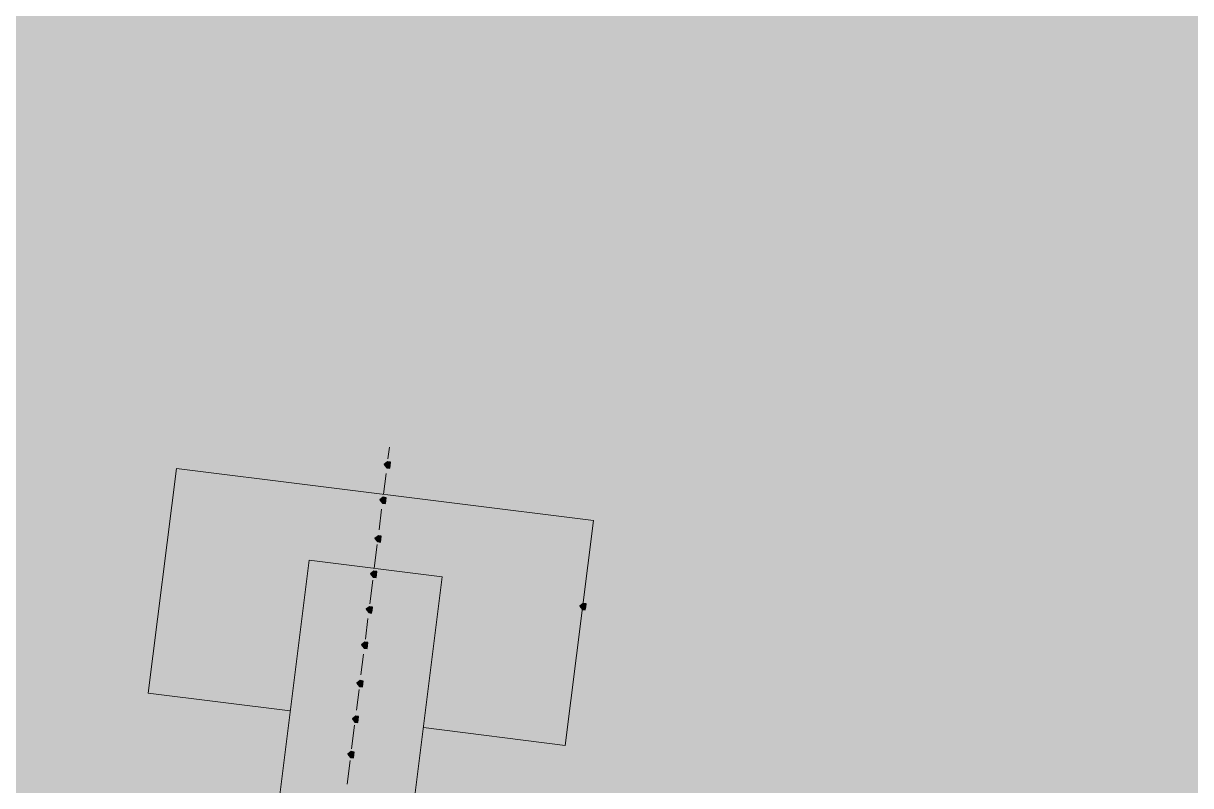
# Model space of a CAD drawing. Header units: metres. Extents: x -4 to 509425, y 7549 to 4732445.
# Drawn here: x 476072.79 to 476076.105, y 4719771.677 to 4719773.842 of the extents above; entities that cross this region are included whole.
import ezdxf

# ---------------------------------------------------------------- set-up
doc = ezdxf.new("R2010")
doc.units = ezdxf.units.M
doc.header["$LTSCALE"] = 0.01
doc.header["$MEASUREMENT"] = 0
doc.layers.get('0').update_dxf_attribs({"lineweight": 0})
doc.layers.add('_SUBESTACIÓN', color=1, linetype='Continuous')
doc.layers.add('SUBESTACION LA VID', color=253, linetype='Continuous')

# ---------------------------------------------------------------- blocks, each defined once
blk = doc.blocks.new('A$Cfff6051d')
at = {"layer": 'SUBESTACION LA VID', "transparency": 33554687}
h = blk.add_hatch(color=256, dxfattribs=at)
h.dxf.hatch_style = 2
h.paths.add_polyline_path([(476073.8316, 4719772.5875), (476073.8327, 4719772.5959), (476073.8243, 4719772.5969), (476073.8148, 4719772.5896), (476073.8222, 4719772.5801), (476073.8306, 4719772.5791)])
h = blk.add_hatch(color=256, dxfattribs=at)
h.dxf.hatch_style = 2
h.paths.add_polyline_path([(476073.8316, 4719772.5875), (476073.8327, 4719772.5959), (476073.8243, 4719772.5969), (476073.8148, 4719772.5896), (476073.8222, 4719772.5801), (476073.8306, 4719772.5791)])
h = blk.add_hatch(color=256, dxfattribs=at)
h.dxf.hatch_style = 2
h.paths.add_polyline_path([(476073.819, 4719772.4866), (476073.8201, 4719772.495), (476073.8117, 4719772.4961), (476073.8022, 4719772.4887), (476073.8095, 4719772.4793), (476073.8179, 4719772.4782)])
h = blk.add_hatch(color=256, dxfattribs=at)
h.dxf.hatch_style = 2
h.paths.add_polyline_path([(476073.819, 4719772.4866), (476073.8201, 4719772.495), (476073.8117, 4719772.4961), (476073.8022, 4719772.4887), (476073.8095, 4719772.4793), (476073.8179, 4719772.4782)])
h = blk.add_hatch(color=256, dxfattribs=at)
h.dxf.hatch_style = 2
h.paths.add_polyline_path([(476073.8053, 4719772.3774), (476073.8064, 4719772.3858), (476073.798, 4719772.3869), (476073.7885, 4719772.3795), (476073.7959, 4719772.3701), (476073.8043, 4719772.369)])
h = blk.add_hatch(color=256, dxfattribs=at)
h.dxf.hatch_style = 2
h.paths.add_polyline_path([(476073.8053, 4719772.3774), (476073.8064, 4719772.3858), (476073.798, 4719772.3869), (476073.7885, 4719772.3795), (476073.7959, 4719772.3701), (476073.8043, 4719772.369)])
h = blk.add_hatch(color=256, dxfattribs=at)
h.dxf.hatch_style = 2
h.paths.add_polyline_path([(476073.7927, 4719772.2766), (476073.7937, 4719772.285), (476073.7853, 4719772.2861), (476073.7759, 4719772.2787), (476073.7832, 4719772.2693), (476073.7916, 4719772.2682)])
h = blk.add_hatch(color=256, dxfattribs=at)
h.dxf.hatch_style = 2
h.paths.add_polyline_path([(476073.7927, 4719772.2766), (476073.7937, 4719772.285), (476073.7853, 4719772.2861), (476073.7759, 4719772.2787), (476073.7832, 4719772.2693), (476073.7916, 4719772.2682)])
h = blk.add_hatch(color=256, dxfattribs=at)
h.dxf.hatch_style = 2
h.paths.add_polyline_path([(476073.78, 4719772.1758), (476073.7811, 4719772.1842), (476073.7727, 4719772.1853), (476073.7632, 4719772.1779), (476073.7706, 4719772.1685), (476073.779, 4719772.1674)])
h = blk.add_hatch(color=256, dxfattribs=at)
h.dxf.hatch_style = 2
h.paths.add_polyline_path([(476073.78, 4719772.1758), (476073.7811, 4719772.1842), (476073.7727, 4719772.1853), (476073.7632, 4719772.1779), (476073.7706, 4719772.1685), (476073.779, 4719772.1674)])
h = blk.add_hatch(color=256, dxfattribs=at)
h.dxf.hatch_style = 2
h.paths.add_polyline_path([(476074.387, 4719772.1851), (476074.388, 4719772.1935), (476074.3796, 4719772.1945), (476074.3702, 4719772.1872), (476074.3775, 4719772.1777), (476074.3859, 4719772.1767)])
h = blk.add_hatch(color=256, dxfattribs=at)
h.dxf.hatch_style = 2
h.paths.add_polyline_path([(476073.7674, 4719772.075), (476073.7684, 4719772.0834), (476073.76, 4719772.0845), (476073.7506, 4719772.0771), (476073.7579, 4719772.0677), (476073.7663, 4719772.0666)])
h = blk.add_hatch(color=256, dxfattribs=at)
h.dxf.hatch_style = 2
h.paths.add_polyline_path([(476073.7674, 4719772.075), (476073.7684, 4719772.0834), (476073.76, 4719772.0845), (476073.7506, 4719772.0771), (476073.7579, 4719772.0677), (476073.7663, 4719772.0666)])
h = blk.add_hatch(color=256, dxfattribs=at)
h.dxf.hatch_style = 2
h.paths.add_polyline_path([(476073.7537, 4719771.9658), (476073.7548, 4719771.9742), (476073.7464, 4719771.9753), (476073.7369, 4719771.9679), (476073.7443, 4719771.9585), (476073.7527, 4719771.9574)])
h = blk.add_hatch(color=256, dxfattribs=at)
h.dxf.hatch_style = 2
h.paths.add_polyline_path([(476073.7537, 4719771.9658), (476073.7548, 4719771.9742), (476073.7464, 4719771.9753), (476073.7369, 4719771.9679), (476073.7443, 4719771.9585), (476073.7527, 4719771.9574)])
h = blk.add_hatch(color=256, dxfattribs=at)
h.dxf.hatch_style = 2
h.paths.add_polyline_path([(476073.7411, 4719771.865), (476073.7421, 4719771.8734), (476073.7337, 4719771.8745), (476073.7243, 4719771.8671), (476073.7316, 4719771.8577), (476073.74, 4719771.8566)])
h = blk.add_hatch(color=256, dxfattribs=at)
h.dxf.hatch_style = 2
h.paths.add_polyline_path([(476073.7411, 4719771.865), (476073.7421, 4719771.8734), (476073.7337, 4719771.8745), (476073.7243, 4719771.8671), (476073.7316, 4719771.8577), (476073.74, 4719771.8566)])
h = blk.add_hatch(color=256, dxfattribs=at)
h.dxf.hatch_style = 2
h.paths.add_polyline_path([(476073.7284, 4719771.7642), (476073.7295, 4719771.7726), (476073.7211, 4719771.7737), (476073.7116, 4719771.7663), (476073.719, 4719771.7569), (476073.7274, 4719771.7558)])
h = blk.add_hatch(color=256, dxfattribs=at)
h.dxf.hatch_style = 2
h.paths.add_polyline_path([(476073.7284, 4719771.7642), (476073.7295, 4719771.7726), (476073.7211, 4719771.7737), (476073.7116, 4719771.7663), (476073.719, 4719771.7569), (476073.7274, 4719771.7558)])
at = {"layer": 'SUBESTACION LA VID', "lineweight": 15}
for p, q in [((476073.8296, 4719772.6389), (476073.8253, 4719772.6053)), ((476073.8296, 4719772.6389), (476073.8253, 4719772.6053)), ((476073.8201, 4719772.5633), (476073.8127, 4719772.5045)), ((476073.8201, 4719772.5633), (476073.8127, 4719772.5045)), ((476073.8074, 4719772.4625), (476073.8001, 4719772.4037)), ((476073.8074, 4719772.4625), (476073.8001, 4719772.4037)), ((476073.7948, 4719772.3617), (476073.7864, 4719772.2945)), ((476073.7948, 4719772.3617), (476073.7864, 4719772.2945)), ((476073.7822, 4719772.2609), (476073.7737, 4719772.1937)), ((476073.7822, 4719772.2609), (476073.7737, 4719772.1937)), ((476073.7685, 4719772.1517), (476073.7611, 4719772.0929)), ((476073.7685, 4719772.1517), (476073.7611, 4719772.0929)), ((476073.7558, 4719772.0509), (476073.7485, 4719771.9921)), ((476073.7558, 4719772.0509), (476073.7485, 4719771.9921)), ((476073.7432, 4719771.9501), (476073.7358, 4719771.8913)), ((476073.7432, 4719771.9501), (476073.7358, 4719771.8913)), ((476073.7306, 4719771.8493), (476073.7221, 4719771.7821)), ((476073.7306, 4719771.8493), (476073.7221, 4719771.7821)), ((476073.7179, 4719771.7485), (476073.7095, 4719771.6813)), ((476073.7179, 4719771.7485), (476073.7095, 4719771.6813))]:
    blk.add_line(p, q, dxfattribs=at)
at = {"layer": 'SUBESTACION LA VID'}
for points in [[(476073.8316, 4719772.5875), (476073.8327, 4719772.5959), (476073.8243, 4719772.5969), (476073.8148, 4719772.5896), (476073.8222, 4719772.5801), (476073.8306, 4719772.5791)], [(476073.8316, 4719772.5875), (476073.8327, 4719772.5959), (476073.8243, 4719772.5969), (476073.8148, 4719772.5896), (476073.8222, 4719772.5801), (476073.8306, 4719772.5791)], [(476073.819, 4719772.4866), (476073.8201, 4719772.495), (476073.8117, 4719772.4961), (476073.8022, 4719772.4887), (476073.8095, 4719772.4793), (476073.8179, 4719772.4782)], [(476073.819, 4719772.4866), (476073.8201, 4719772.495), (476073.8117, 4719772.4961), (476073.8022, 4719772.4887), (476073.8095, 4719772.4793), (476073.8179, 4719772.4782)], [(476073.8053, 4719772.3774), (476073.8064, 4719772.3858), (476073.798, 4719772.3869), (476073.7885, 4719772.3795), (476073.7959, 4719772.3701), (476073.8043, 4719772.369)], [(476073.8053, 4719772.3774), (476073.8064, 4719772.3858), (476073.798, 4719772.3869), (476073.7885, 4719772.3795), (476073.7959, 4719772.3701), (476073.8043, 4719772.369)], [(476073.7927, 4719772.2766), (476073.7937, 4719772.285), (476073.7853, 4719772.2861), (476073.7759, 4719772.2787), (476073.7832, 4719772.2693), (476073.7916, 4719772.2682)], [(476073.7927, 4719772.2766), (476073.7937, 4719772.285), (476073.7853, 4719772.2861), (476073.7759, 4719772.2787), (476073.7832, 4719772.2693), (476073.7916, 4719772.2682)], [(476073.78, 4719772.1758), (476073.7811, 4719772.1842), (476073.7727, 4719772.1853), (476073.7632, 4719772.1779), (476073.7706, 4719772.1685), (476073.779, 4719772.1674)], [(476073.78, 4719772.1758), (476073.7811, 4719772.1842), (476073.7727, 4719772.1853), (476073.7632, 4719772.1779), (476073.7706, 4719772.1685), (476073.779, 4719772.1674)], [(476074.387, 4719772.1851), (476074.388, 4719772.1935), (476074.3796, 4719772.1945), (476074.3702, 4719772.1872), (476074.3775, 4719772.1777), (476074.3859, 4719772.1767)], [(476073.7674, 4719772.075), (476073.7684, 4719772.0834), (476073.76, 4719772.0845), (476073.7506, 4719772.0771), (476073.7579, 4719772.0677), (476073.7663, 4719772.0666)], [(476073.7674, 4719772.075), (476073.7684, 4719772.0834), (476073.76, 4719772.0845), (476073.7506, 4719772.0771), (476073.7579, 4719772.0677), (476073.7663, 4719772.0666)], [(476073.7537, 4719771.9658), (476073.7548, 4719771.9742), (476073.7464, 4719771.9753), (476073.7369, 4719771.9679), (476073.7443, 4719771.9585), (476073.7527, 4719771.9574)], [(476073.7537, 4719771.9658), (476073.7548, 4719771.9742), (476073.7464, 4719771.9753), (476073.7369, 4719771.9679), (476073.7443, 4719771.9585), (476073.7527, 4719771.9574)], [(476073.7411, 4719771.865), (476073.7421, 4719771.8734), (476073.7337, 4719771.8745), (476073.7243, 4719771.8671), (476073.7316, 4719771.8577), (476073.74, 4719771.8566)], [(476073.7411, 4719771.865), (476073.7421, 4719771.8734), (476073.7337, 4719771.8745), (476073.7243, 4719771.8671), (476073.7316, 4719771.8577), (476073.74, 4719771.8566)], [(476073.7284, 4719771.7642), (476073.7295, 4719771.7726), (476073.7211, 4719771.7737), (476073.7116, 4719771.7663), (476073.719, 4719771.7569), (476073.7274, 4719771.7558)], [(476073.7284, 4719771.7642), (476073.7295, 4719771.7726), (476073.7211, 4719771.7737), (476073.7116, 4719771.7663), (476073.719, 4719771.7569), (476073.7274, 4719771.7558)]]:
    blk.add_lwpolyline(points, close=True, dxfattribs=at)
at = {"layer": 'SUBESTACION LA VID', "lineweight": 0}
for points in [[(476073.8316, 4719772.5875), (476073.8327, 4719772.5959), (476073.8243, 4719772.5969), (476073.8148, 4719772.5896), (476073.8222, 4719772.5801), (476073.8306, 4719772.5791)], [(476073.8316, 4719772.5875), (476073.8327, 4719772.5959), (476073.8243, 4719772.5969), (476073.8148, 4719772.5896), (476073.8222, 4719772.5801), (476073.8306, 4719772.5791)], [(476073.819, 4719772.4866), (476073.8201, 4719772.495), (476073.8117, 4719772.4961), (476073.8022, 4719772.4887), (476073.8095, 4719772.4793), (476073.8179, 4719772.4782)], [(476073.819, 4719772.4866), (476073.8201, 4719772.495), (476073.8117, 4719772.4961), (476073.8022, 4719772.4887), (476073.8095, 4719772.4793), (476073.8179, 4719772.4782)], [(476073.8053, 4719772.3774), (476073.8064, 4719772.3858), (476073.798, 4719772.3869), (476073.7885, 4719772.3795), (476073.7959, 4719772.3701), (476073.8043, 4719772.369)], [(476073.8053, 4719772.3774), (476073.8064, 4719772.3858), (476073.798, 4719772.3869), (476073.7885, 4719772.3795), (476073.7959, 4719772.3701), (476073.8043, 4719772.369)], [(476073.7927, 4719772.2766), (476073.7937, 4719772.285), (476073.7853, 4719772.2861), (476073.7759, 4719772.2787), (476073.7832, 4719772.2693), (476073.7916, 4719772.2682)], [(476073.7927, 4719772.2766), (476073.7937, 4719772.285), (476073.7853, 4719772.2861), (476073.7759, 4719772.2787), (476073.7832, 4719772.2693), (476073.7916, 4719772.2682)], [(476073.78, 4719772.1758), (476073.7811, 4719772.1842), (476073.7727, 4719772.1853), (476073.7632, 4719772.1779), (476073.7706, 4719772.1685), (476073.779, 4719772.1674)], [(476073.78, 4719772.1758), (476073.7811, 4719772.1842), (476073.7727, 4719772.1853), (476073.7632, 4719772.1779), (476073.7706, 4719772.1685), (476073.779, 4719772.1674)], [(476074.387, 4719772.1851), (476074.388, 4719772.1935), (476074.3796, 4719772.1945), (476074.3702, 4719772.1872), (476074.3775, 4719772.1777), (476074.3859, 4719772.1767)], [(476073.7674, 4719772.075), (476073.7684, 4719772.0834), (476073.76, 4719772.0845), (476073.7506, 4719772.0771), (476073.7579, 4719772.0677), (476073.7663, 4719772.0666)], [(476073.7674, 4719772.075), (476073.7684, 4719772.0834), (476073.76, 4719772.0845), (476073.7506, 4719772.0771), (476073.7579, 4719772.0677), (476073.7663, 4719772.0666)], [(476073.7537, 4719771.9658), (476073.7548, 4719771.9742), (476073.7464, 4719771.9753), (476073.7369, 4719771.9679), (476073.7443, 4719771.9585), (476073.7527, 4719771.9574)], [(476073.7537, 4719771.9658), (476073.7548, 4719771.9742), (476073.7464, 4719771.9753), (476073.7369, 4719771.9679), (476073.7443, 4719771.9585), (476073.7527, 4719771.9574)], [(476073.7411, 4719771.865), (476073.7421, 4719771.8734), (476073.7337, 4719771.8745), (476073.7243, 4719771.8671), (476073.7316, 4719771.8577), (476073.74, 4719771.8566)], [(476073.7411, 4719771.865), (476073.7421, 4719771.8734), (476073.7337, 4719771.8745), (476073.7243, 4719771.8671), (476073.7316, 4719771.8577), (476073.74, 4719771.8566)], [(476073.7284, 4719771.7642), (476073.7295, 4719771.7726), (476073.7211, 4719771.7737), (476073.7116, 4719771.7663), (476073.719, 4719771.7569), (476073.7274, 4719771.7558)], [(476073.7284, 4719771.7642), (476073.7295, 4719771.7726), (476073.7211, 4719771.7737), (476073.7116, 4719771.7663), (476073.719, 4719771.7569), (476073.7274, 4719771.7558)]]:
    blk.add_lwpolyline(points, close=True, dxfattribs=at)
at = {"layer": 'SUBESTACION LA VID', "lineweight": 15}
for points in [[(476073.9259, 4719771.8418), (476074.3291, 4719771.7913), (476074.4091, 4719772.4297), (476073.2247, 4719772.5782), (476073.1446, 4719771.9398), (476073.5479, 4719771.8892)], [(476073.7356, 4719771.2087), (476073.8448, 4719771.195), (476073.9796, 4719772.2703), (476073.6016, 4719772.3177), (476073.4668, 4719771.2424), (476073.576, 4719771.2287)]]:
    blk.add_lwpolyline(points, dxfattribs=at)

msp = doc.modelspace()

# ---------------------------------------------------------------- hatches: boundary and pattern name
at = {"layer": '_SUBESTACIÓN', "transparency": 33554559}
h = msp.add_hatch(color=1, dxfattribs=at)
h.dxf.hatch_style = 1
h.paths.add_polyline_path([(475968.6399, 4719805.825), (476089.9386, 4719790.615), (476078.1686, 4719696.74), (475956.8686, 4719711.9502)])

# ---------------------------------------------------------------- block references
at = {"linetype": 'Continuous'}
msp.add_blockref('A$Cfff6051d', (0, 0), dxfattribs=at)

doc.saveas('drawing.dxf')
